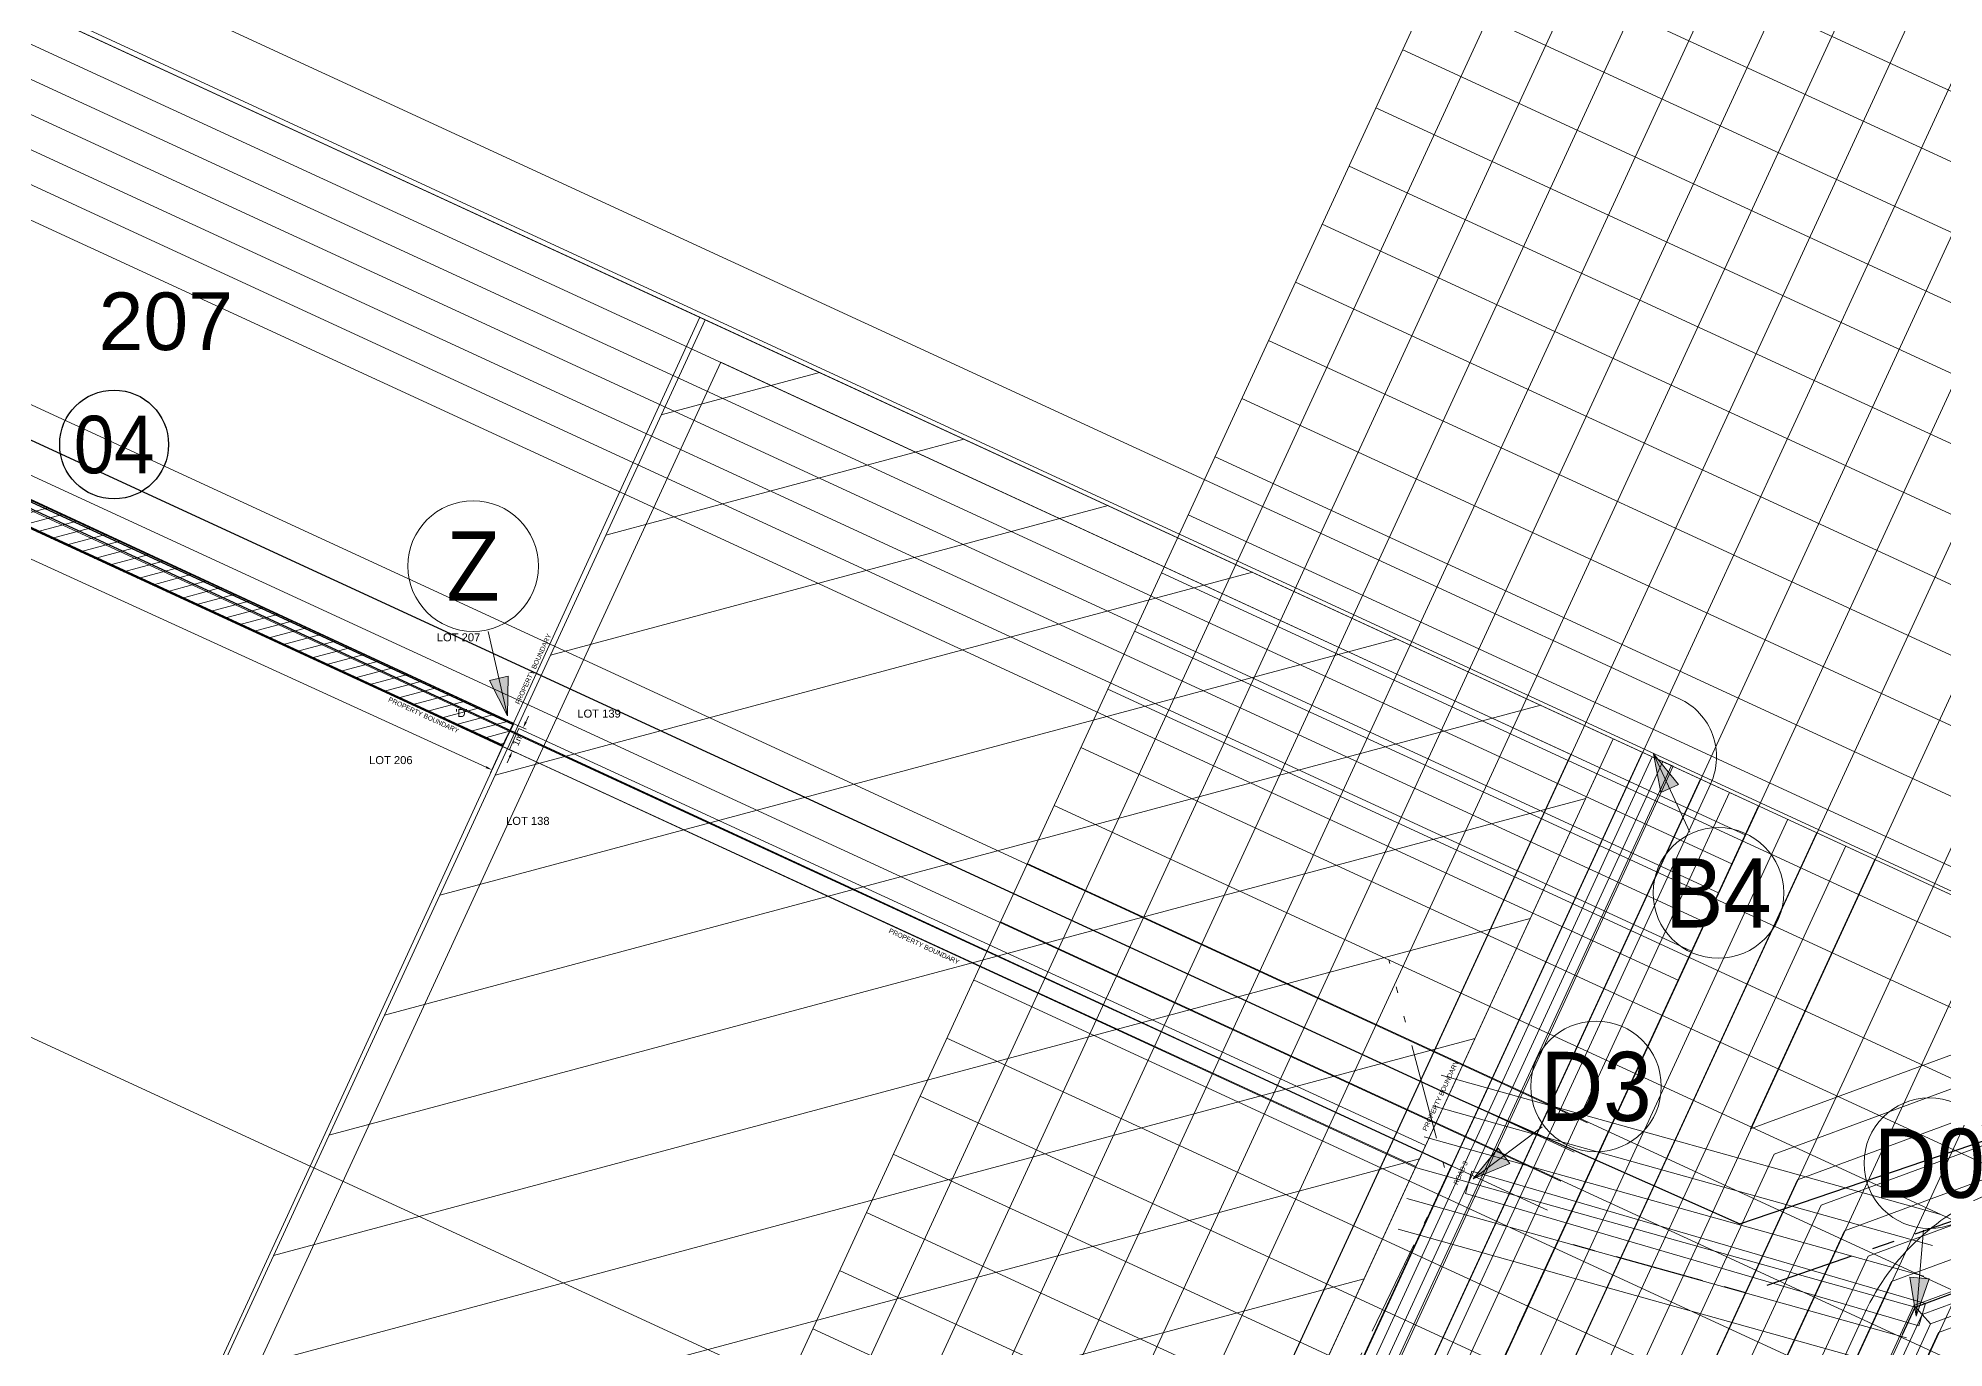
# Model space of a CAD drawing. Header units: metres. Extents: x 0 to 307451, y 0 to 6277344.
# Drawn here: x 305164.5 to 305224.1, y 6275284.5 to 6275325.4 of the extents above; entities that cross this region are included whole.
import ezdxf
from ezdxf.enums import TextEntityAlignment as Align

# ---------------------------------------------------------------- set-up
doc = ezdxf.new("R2010")
doc.units = ezdxf.units.M
doc.linetypes.add('Cable Exist UG', pattern=[7, 4, -1, 1, -1])
doc.linetypes.add('PHANTOMX2', pattern=[6.6, 3, -0.75, 0.2, -0.75, 0.2, -0.75, 0.2, -0.75])
doc.layers.get('0').update_dxf_attribs({"color": 6})
for name, color, linetype, lineweight in [('_User Miscellaneous1', 30, 'Continuous', 13), ('_User Miscellaneous2', 31, 'Continuous', 13), ('_User Miscellaneous3', 51, 'Continuous', 13), ('_User Miscellaneous9', 211, 'Continuous', 13), ('Cadastre Developer_SP_NEW', 92, 'Continuous', 15), ('Cadastre Land Parcels_SP_EXT', 118, 'Continuous', 15), ('Cadastre Roads_SP_NEW', 214, 'Continuous', 15)]:
    doc.layers.add(name, color=color, linetype=linetype, lineweight=lineweight)
doc.layers.add('_User Miscellaneous10', color=252, linetype='Continuous', lineweight=13, plot=False, transparency=0.75)
doc.layers.add('_User Miscellaneous12', color=252, linetype='Continuous', lineweight=13, plot=False, transparency=0.5)
for name, color, linetype in [('Duct_SP_NEW', 2, 'Continuous'), ('Mains_LV_New_T84', 2, 'Cable x'), ('UG_Details_SP_MISC', 7, 'Continuous')]:
    doc.layers.add(name, color=color, linetype=linetype)
doc.styles.add('ieISOCP', font='arial.ttf', dxfattribs={"height": 1.5})
doc.styles.get("Standard").update_dxf_attribs({"font": 'arial.ttf'})
doc.linetypes.add('Cable New UG', pattern='A,5.5,-0.01,["X",Standard,S=1.8,R=0,X=0,Y=-0.94],-1.7', length=7.21)
doc.linetypes.add('Cable x', pattern='A,4.5,-0.01,["X",Standard,S=1.25,R=0,X=0,Y=-0.65],-1.2', length=5.71)
doc.linetypes.add('IE Trench HV', pattern='A,4,-0.4,["/",Standard,S=2,R=0,X=0.25,Y=-1],-1.6', length=6)
doc.dimstyles.new('1.8mm_1_1000', dxfattribs={"dimtxt": 1.8, "dimasz": 2, "dimexe": 1, "dimexo": 3, "dimgap": 0.5, "dimtad": 0, "dimtoh": 1, "dimlfac": -1, "dimzin": 12, "dimdsep": 46, "dimtxsty": 'Standard', "dimcen": 1, "dimclrd": 256, "dimclre": 256, "dimclrt": 256, "dimazin": 3, "dimtfac": 1, "dimtmove": 0, "dimatfit": 3, "dimfxl": 1, "dimtolj": 1, "dimtzin": 0, "dimlwd": -1, "dimlwe": -1, "dimarcsym": 0})

# ---------------------------------------------------------------- blocks, each defined once
blk = doc.blocks.new('*U283')
at = {"transparency": 33554559}
for p, q in [((-50, 50), (50, 50)), ((-10, 50), (-10, -50)), ((-8, 50), (-8, -50)), ((-6, 50), (-6, -50)), ((-4, 50), (-4, -50)), ((-2, 50), (-2, -50)), ((0, 50), (0, -50)), ((2, 50), (2, -50)), ((4, 50), (4, -50)), ((6, 50), (6, -50)), ((8, 50), (8, -50)), ((10, 50), (10, -50)), ((12, 50), (12, -50)), ((14, 50), (14, -50)), ((16, 50), (16, -50)), ((18, 50), (18, -50)), ((20, 50), (20, -50)), ((22, 50), (22, -50)), ((24, 50), (24, -50)), ((26, 50), (26, -50)), ((28, 50), (28, -50)), ((30, 50), (30, -50)), ((32, 50), (32, -50)), ((34, 50), (34, -50)), ((36, 50), (36, -50)), ((38, 50), (38, -50)), ((40, 50), (40, -50)), ((-50, 48), (50, 48)), ((-50, 46), (50, 46)), ((-50, 44), (50, 44)), ((-50, 42), (50, 42)), ((-50, 40), (50, 40)), ((-50, 38), (50, 38)), ((-50, 36), (50, 36)), ((-50, 34), (50, 34)), ((-50, 32), (50, 32)), ((-50, 30), (50, 30)), ((-50, 28), (50, 28)), ((-50, 26), (50, 26)), ((-50, 24), (50, 24)), ((-50, 22), (50, 22)), ((-50, 20), (50, 20)), ((-50, 18), (50, 18))]:
    blk.add_line(p, q, dxfattribs=at)
blk = doc.blocks.new('*U295')
blk.add_circle((0, 0), 1.7)
at = {"width": 0.9}
blk.add_attdef('CODE', text='', height=1.8, dxfattribs=at).set_placement((0, 0), align=Align.MIDDLE_CENTER)
at = {"flags": 1}
blk.add_attdef('Z', (0, 0), '', height=0.2, dxfattribs=at)
blk = doc.blocks.new('*U338')
h = blk.add_hatch(color=256)
h.dxf.hatch_style = 1
h.paths.add_polyline_path([(-0.942, -2.859), (-1.402, -2.664), (-1.563, -3.682)])
blk.add_line((-1.563, -3.682), (-0.684, -1.611))
at = {"flags": 128}
blk.add_lwpolyline([(-0.942, -2.859), (-1.402, -2.664), (-1.563, -3.682), (-0.942, -2.859)], dxfattribs=at)
blk.add_circle((0, 0), 1.7)
at = {"width": 0.9}
blk.add_attdef('CODE', text='', height=1.8, dxfattribs=at).set_placement((0, 0), align=Align.MIDDLE_CENTER)
at = {"flags": 1}
blk.add_attdef('Z', (0, 0), '', height=0.2, dxfattribs=at)
blk = doc.blocks.new('*U339')
h = blk.add_hatch(color=256)
h.dxf.hatch_style = 1
h.paths.add_polyline_path([(1.499, -2.61), (1.047, -2.823), (1.697, -3.622)])
blk.add_line((1.697, -3.622), (0.743, -1.585))
at = {"flags": 128}
blk.add_lwpolyline([(1.499, -2.61), (1.047, -2.823), (1.697, -3.622), (1.499, -2.61)], dxfattribs=at)
blk.add_circle((0, 0), 1.7)
at = {"width": 0.9}
blk.add_attdef('CODE', text='', height=1.8, dxfattribs=at).set_placement((0, 0), align=Align.MIDDLE_CENTER)
at = {"flags": 1}
blk.add_attdef('Z', (0, 0), '', height=0.2, dxfattribs=at)
blk = doc.blocks.new('*U351')
h = blk.add_hatch(color=256)
h.dxf.hatch_style = 1
h.paths.add_polyline_path([(-2.601, 1.515), (-2.315, 1.925), (-3.277, 2.293)])
blk.add_line((-3.277, 2.293), (-1.434, 1.003))
at = {"flags": 128}
blk.add_lwpolyline([(-2.601, 1.515), (-2.315, 1.925), (-3.277, 2.293), (-2.601, 1.515)], dxfattribs=at)
blk.add_circle((0, 0), 1.7)
at = {"width": 0.9}
blk.add_attdef('CODE', text='', height=1.8, dxfattribs=at).set_placement((0, 0), align=Align.MIDDLE_CENTER)
at = {"flags": 1}
blk.add_attdef('Z', (0, 0), '', height=0.2, dxfattribs=at)
blk = doc.blocks.new('*D394')
at = {"layer": '_User Miscellaneous9', "transparency": 16777216}
for p, q in [((305179.37, 6275304.024), (305179.767, 6275303.84)), ((305179.76, 6275304.064), (305179.844, 6275304.246)), ((305179.035, 6275303.297), (305179.432, 6275303.114)), ((305179.257, 6275302.974), (305179.174, 6275302.793))]:
    blk.add_line(p, q, dxfattribs=at)
for points in [[(305179.73, 6275304.078), (305179.79, 6275304.05), (305179.676, 6275303.882)], [(305179.227, 6275302.988), (305179.288, 6275302.96), (305179.341, 6275303.156)]]:
    blk.add_solid(points, dxfattribs=at)
at = {"layer": '_User Miscellaneous9', "transparency": 16777216, "insert": (305179.509, 6275303.519), "char_height": 0.2, "attachment_point": 5, "rotation": 65.22944}
blk.add_mtext('\\A1;1m', dxfattribs=at)
blk = doc.blocks.new('*D395')
at = {"layer": '_User Miscellaneous9', "transparency": 16777216}
for p, q in [((305150.677, 6275316.269), (305150.304, 6275315.452)), ((305150.527, 6275315.46), (305162.463, 6275310)), ((305178.521, 6275302.655), (305164.193, 6275309.209)), ((305179.035, 6275303.297), (305178.662, 6275302.48))]:
    blk.add_line(p, q, dxfattribs=at)
for points in [[(305150.541, 6275315.49), (305150.513, 6275315.43), (305150.345, 6275315.543)], [(305178.535, 6275302.685), (305178.508, 6275302.624), (305178.703, 6275302.571)]]:
    blk.add_solid(points, dxfattribs=at)
at = {"layer": '_User Miscellaneous9', "transparency": 16777216, "insert": (305163.328, 6275309.604), "char_height": 0.2, "attachment_point": 5, "rotation": 335.41933}
blk.add_mtext('\\A1;31.18m', dxfattribs=at)
blk = doc.blocks.new('*U401')
h = blk.add_hatch(color=256)
h.dxf.hatch_style = 1
h.paths.add_polyline_path([(2.225, -2.027), (1.859, -2.368), (2.723, -2.93)])
blk.add_line((2.723, -2.93), (1.191, -1.282))
at = {"flags": 128}
blk.add_lwpolyline([(2.225, -2.027), (1.859, -2.368), (2.723, -2.93), (2.225, -2.027)], dxfattribs=at)
blk.add_circle((0, 0), 1.7)
at = {"width": 0.9}
blk.add_attdef('CODE', text='', height=1.8, dxfattribs=at).set_placement((0, 0), align=Align.MIDDLE_CENTER)
at = {"flags": 1}
blk.add_attdef('Z', (0, 0), '', height=0.2, dxfattribs=at)

msp = doc.modelspace()

# ---------------------------------------------------------------- hatches: boundary and pattern name
at = {"layer": '_User Miscellaneous3', "ltscale": 0.7, "transparency": 33554495}
h = msp.add_hatch(dxfattribs=at)
h.set_pattern_fill('ANSI31', color=256, angle=330)
h.paths.add_polyline_path([(305143.2275, 6275225.2912), (305185.3648, 6275316.6334), (305213.7369, 6275303.545), (305171.5996, 6275212.2028)])
at = {"layer": '_User Miscellaneous9', "transparency": 33554495}
h = msp.add_hatch(dxfattribs=at)
h.set_pattern_fill('ANSI31', color=256, scale=0.1, angle=330)
h.set_pattern_definition([(15, (-28.3191, 13.05537), (-0.08217504682, 0.306681449847), [])])
h.paths.add_polyline_path([(305179.0353, 6275303.2971), (305179.3693, 6275304.0246), (305151.0534, 6275317.087), (305150.7196, 6275316.36)])

# ---------------------------------------------------------------- linework, layer by layer
at = {"layer": '_User Miscellaneous1'}
for p, q in [((305179.5476, 6275303.8628), (305179.3971, 6275303.5357)), ((305207.8718, 6275290.8315), (305179.5476, 6275303.8628)), ((305179.2466, 6275303.2087), (305179.3971, 6275303.5357)), ((305207.5709, 6275290.1774), (305179.2466, 6275303.2087)), ((305201.3509, 6275273.4966), (305214.9537, 6275302.9837)), ((305202.0047, 6275273.195), (305215.6074, 6275302.6821)), ((305214.9537, 6275302.9837), (305215.2806, 6275302.8329)), ((305215.6074, 6275302.6821), (305215.2806, 6275302.8329)), ((305207.8718, 6275290.8315), (305207.7214, 6275290.5044)), ((305207.5709, 6275290.1774), (305207.7214, 6275290.5044)), ((305209.1148, 6275289.3401), (305209.2156, 6275289.6857)), ((305209.3164, 6275290.0313), (305209.2156, 6275289.6857)), ((305223.4881, 6275285.8977), (305209.3164, 6275290.0313)), ((305223.2865, 6275285.2065), (305209.1148, 6275289.3401)), ((305223.1229, 6275285.8383), (305230.0318, 6275288.3851)), ((305223.6517, 6275285.2659), (305230.001, 6275287.6064)), ((305221.1579, 6275281.5787), (305223.1229, 6275285.8383)), ((305223.1229, 6275285.8383), (305223.3873, 6275285.5521)), ((305223.2865, 6275285.2065), (305223.3873, 6275285.5521)), ((305223.4881, 6275285.8977), (305223.3873, 6275285.5521)), ((305223.6517, 6275285.2659), (305223.3873, 6275285.5521)), ((305221.8117, 6275281.2771), (305223.6517, 6275285.2659))]:
    msp.add_line(p, q, dxfattribs=at)
at = {"layer": '_User Miscellaneous10', "ltscale": 0.7, "flags": 128}
for points in [[(305155.2008, 6275330.5485), (305218.2771, 6275301.4506)], [(305154.7819, 6275329.6404), (305217.8582, 6275300.5426)], [(305154.363, 6275328.7324), (305217.4393, 6275299.6345)], [(305153.9441, 6275327.8243), (305217.0204, 6275298.7265)], [(305153.5252, 6275326.9163), (305216.6015, 6275297.8184)], [(305153.1063, 6275326.0083), (305216.1826, 6275296.9104)], [(305152.6875, 6275325.1002), (305215.7637, 6275296.0024)], [(305149.858, 6275320.6378), (305212.9343, 6275291.5399)], [(305149.4391, 6275319.7298), (305212.5154, 6275290.6319)], [(305149.0202, 6275318.8217), (305212.0965, 6275289.7239)], [(305148.6013, 6275317.9137), (305211.6776, 6275288.8158)], [(305143.2275, 6275225.2912), (305185.3648, 6275316.6334), (305213.7369, 6275303.545), (305171.5996, 6275212.2028), (305143.2275, 6275225.2912)], [(305213.7369, 6275303.545), (305171.5996, 6275212.2028), (305187.9443, 6275204.6628), (305224.636, 6275284.2006), (305229.9437, 6275286.1572), (305280.7938, 6275262.6994), (305282.7504, 6275257.3917), (305246.0587, 6275177.8539), (305262.4034, 6275170.3139), (305299.0951, 6275249.8517), (305304.4028, 6275251.8083), (305353.8273, 6275229.0082), (305356.273, 6275222.3735)], [(305214.6449, 6275303.1262), (305172.9265, 6275212.692), (305187.4551, 6275205.9897), (305223.9015, 6275284.9956), (305229.9865, 6275287.2387), (305281.5888, 6275263.4339), (305283.832, 6275257.3489), (305247.3856, 6275178.3431), (305261.9142, 6275171.6409), (305298.3606, 6275250.6467), (305304.4456, 6275252.8898), (305354.6223, 6275229.7427), (305357.2113, 6275222.7194)], [(305215.553, 6275302.7073), (305174.2535, 6275213.1811), (305186.966, 6275207.3167), (305223.167, 6275285.7906), (305230.0293, 6275288.3202), (305282.3838, 6275264.1684), (305284.9135, 6275257.3061), (305248.7126, 6275178.8322), (305261.4251, 6275172.9678), (305297.626, 6275251.4417), (305304.4883, 6275253.9714), (305355.4173, 6275230.4772), (305358.1496, 6275223.0653)], [(305216.461, 6275302.2884), (305175.5804, 6275213.6703), (305186.4768, 6275208.6436), (305222.4324, 6275286.5856), (305230.072, 6275289.4018), (305283.1789, 6275264.903), (305285.9951, 6275257.2634), (305250.0395, 6275179.3214), (305260.9359, 6275174.2947), (305296.8915, 6275252.2367), (305304.5311, 6275255.0529), (305356.2123, 6275231.2118), (305359.0879, 6275223.4112)], [(305217.369, 6275301.8695), (305176.9073, 6275214.1594), (305185.9877, 6275209.9705), (305221.6979, 6275287.3806), (305230.1148, 6275290.4833), (305283.9739, 6275265.6375), (305287.0766, 6275257.2206), (305251.3664, 6275179.8105), (305260.4468, 6275175.6217), (305296.157, 6275253.0317), (305304.5739, 6275256.1345), (305357.0073, 6275231.9463), (305360.0261, 6275223.7571)], [(305218.2771, 6275301.4506), (305178.2343, 6275214.6486), (305185.4986, 6275211.2975), (305220.9634, 6275288.1756), (305230.1576, 6275291.5649), (305284.7689, 6275266.372), (305288.1582, 6275257.1778), (305252.6933, 6275180.2997), (305259.9576, 6275176.9486), (305295.4225, 6275253.8267), (305304.6166, 6275257.216), (305357.8023, 6275232.6808), (305360.9644, 6275224.1029)], [(305219.1851, 6275301.0317), (305179.5612, 6275215.1377), (305185.0094, 6275212.6244), (305220.2288, 6275288.9706), (305230.2003, 6275292.6464), (305285.5639, 6275267.1066), (305289.2397, 6275257.1351), (305254.0203, 6275180.7888), (305259.4685, 6275178.2755), (305294.6879, 6275254.6217), (305304.6594, 6275258.2976), (305358.5973, 6275233.4153), (305361.9027, 6275224.4488)], [(305220.0932, 6275300.6128), (305180.8881, 6275215.6269), (305184.5203, 6275213.9513), (305219.4943, 6275289.7656), (305230.2431, 6275293.728), (305286.3589, 6275267.8411), (305290.3212, 6275257.0923), (305255.3472, 6275181.278), (305258.9793, 6275179.6024), (305293.9534, 6275255.4168), (305304.7022, 6275259.3791), (305359.3924, 6275234.1499), (305362.841, 6275224.7947)], [(305221.0012, 6275300.1939), (305182.215, 6275216.116), (305184.0311, 6275215.2782), (305218.7598, 6275290.5606), (305230.2859, 6275294.8095), (305287.1539, 6275268.5756), (305291.4028, 6275257.0495), (305256.6741, 6275181.7671), (305258.4902, 6275180.9294), (305293.2189, 6275256.2118), (305304.7449, 6275260.4607), (305360.1874, 6275234.8844), (305363.7793, 6275225.1406)], [(305221.9092, 6275299.775), (305218.0253, 6275291.3556), (305230.3286, 6275295.8911), (305287.9489, 6275269.3101), (305292.4843, 6275257.0068), (305304.7877, 6275261.5422), (305360.9824, 6275235.6189), (305364.7175, 6275225.4865)], [(305223.9737, 6275288.6801), (305208.3638, 6275293.0383)], [(305223.7048, 6275287.7169), (305208.0948, 6275292.0751)], [(305223.4359, 6275286.7537), (305207.8259, 6275291.1119)], [(305223.167, 6275285.7906), (305207.557, 6275290.1488)], [(305222.898, 6275284.8274), (305207.2881, 6275289.1856)], [(305222.6291, 6275283.8642), (305207.0192, 6275288.2224)]]:
    msp.add_lwpolyline(points, dxfattribs=at)
msp.add_lwpolyline([(305144.5544, 6275225.7804), (305185.8539, 6275315.3065), (305212.41, 6275303.0559), (305171.1105, 6275213.5297)], close=True, dxfattribs=at)
at = {"layer": '_User Miscellaneous10', "color": 4, "ltscale": 0.7, "flags": 128}
msp.add_lwpolyline([(305215.2806, 6275302.8329), (305173.8554, 6275213.0344), (305187.1127, 6275206.9186), (305223.3873, 6275285.5521), (305230.0164, 6275287.9958), (305282.1453, 6275263.9481), (305284.589, 6275257.319), (305248.3145, 6275178.6855), (305261.5718, 6275172.5697), (305297.8464, 6275251.2032), (305304.4755, 6275253.6469), (305355.1788, 6275230.2569), (305358.4582, 6275221.3607)], dxfattribs=at)
at = {"layer": '_User Miscellaneous10', "color": 2, "linetype": 'PHANTOMX2', "flags": 128}
msp.add_lwpolyline([(305203.3514, 6275279.0835), (305208.5326, 6275289.8764), (305206.7244, 6275296.6388)], dxfattribs=at)
at = {"layer": '_User Miscellaneous9', "ltscale": 0.7}
for p, q in [((305179.3698, 6275304.0239), (305151.0551, 6275317.0889)), ((305179.0346, 6275303.2975), (305150.7199, 6275316.3625)), ((305179.3698, 6275304.0239), (305179.2022, 6275303.6607)), ((305179.0346, 6275303.2975), (305179.2022, 6275303.6607))]:
    msp.add_line(p, q, dxfattribs=at)
at = {"layer": '_User Miscellaneous9', "ltscale": 0.5, "transparency": 33554687, "flags": 128}
for points in [[(305185.1935, 6275316.7125), (305179.0387, 6275303.3046), (305173.0188, 6275290.1903), (305167.4452, 6275278.0484), (305161.6838, 6275265.4975), (305155.5303, 6275252.0924), (305149.9567, 6275239.9505), (305143.2275, 6275225.2912), (305143.2184, 6275225.2713)], [(305150.7275, 6275316.3649), (305179.0387, 6275303.3046), (305207.557, 6275290.1488)], [(305171.5996, 6275212.2028), (305178.3563, 6275226.8495), (305183.9526, 6275238.9808), (305190.1313, 6275252.3744), (305195.9161, 6275264.9144), (305201.5125, 6275277.0458), (305207.557, 6275290.1488), (305213.7369, 6275303.545)]]:
    msp.add_lwpolyline(points, dxfattribs=at)
at = {"layer": 'Cadastre Developer_SP_NEW', "linetype": 'Continuous'}
msp.add_lwpolyline([(305395.188, 6275308.35), (305025.182, 6275475.533), (304990.1501, 6275406.6883), (305362.1375, 6275235.0861), (305395.188, 6275308.35)], close=True, dxfattribs=at)
at = {"layer": 'Cadastre Developer_SP_NEW', "ltscale": 0.5, "transparency": 33554687, "flags": 128}
for points in [[(305362.1375, 6275235.0861), (305213.7369, 6275303.545), (305185.1935, 6275316.7125), (305156.9074, 6275329.7612), (305140.5627, 6275337.3012), (305115.0655, 6275349.0634), (305064.222, 6275372.5181), (305044.4015, 6275381.6615), (304990.1501, 6275406.6883)], [(305185.1935, 6275316.7125), (305179.0387, 6275303.3046), (305173.0188, 6275290.1903), (305167.4452, 6275278.0484), (305161.6838, 6275265.4975), (305155.5303, 6275252.0924), (305149.9567, 6275239.9505), (305143.2275, 6275225.2912), (305143.2184, 6275225.2713)], [(305150.7275, 6275316.3649), (305179.0387, 6275303.3046), (305207.557, 6275290.1488)], [(305144.6829, 6275303.2619), (305173.0188, 6275290.1903), (305201.5125, 6275277.0458)], [(305171.5996, 6275212.2028), (305178.3563, 6275226.8495), (305183.9526, 6275238.9808), (305190.1313, 6275252.3744), (305195.9161, 6275264.9144), (305201.5125, 6275277.0458), (305207.557, 6275290.1488), (305213.7369, 6275303.545)]]:
    msp.add_lwpolyline(points, dxfattribs=at)
at = {"layer": 'Cadastre Land Parcels_SP_EXT', "linetype": 'Continuous'}
for points in [[(305395.188, 6275308.35), (305025.182, 6275475.533), (304989.289, 6275407.454), (305361.498, 6275235.346), (305395.188, 6275308.35)], [(305361.498, 6275235.346), (304989.289, 6275407.454), (304941.588, 6275316.977), (305319.214, 6275143.722), (305361.498, 6275235.346)]]:
    msp.add_lwpolyline(points, close=True, dxfattribs=at)
at = {"layer": 'Cadastre Roads_SP_NEW', "ltscale": 0.03}
for points in [[(305153.8654, 6275331.1645, -0.4142136), (305156.5193, 6275332.1428), (305215.8005, 6275304.7956, -0.4142136), (305216.7788, 6275302.1418)], [(305249.1006, 6275176.4507), (305285.7923, 6275255.9884, 0.4142136), (305282.1971, 6275265.7413), (305231.347, 6275289.1991, 0.4142136), (305221.5941, 6275285.6038), (305184.9024, 6275206.0661)]]:
    msp.add_lwpolyline(points, format="xyb", dxfattribs=at)
msp.add_lwpolyline([(305216.7788, 6275302.1418), (305174.6415, 6275210.7995)], dxfattribs=at)
at = {"layer": 'Duct_SP_NEW', "ltscale": 0.7}
for p, q in [((305179.3718, 6275304.0229), (305151.0791, 6275317.1391)), ((305179.0353, 6275303.2971), (305150.7426, 6275316.4133)), ((305179.3718, 6275304.0229), (305179.2036, 6275303.66)), ((305179.0353, 6275303.2971), (305179.2036, 6275303.66))]:
    msp.add_line(p, q, dxfattribs=at)
at = {"layer": 'Mains_LV_New_T84', "color": 6, "linetype": 'Cable New UG', "ltscale": 0.7, "flags": 128}
msp.add_lwpolyline([(305133.9977, 6275318.2956), (305137.2527, 6275325.3515), (305150.2376, 6275319.3614), (305209.0388, 6275292.2357), (305217.6864, 6275288.3895), (305230.2003, 6275292.6464), (305261.696, 6275278.1171, -0.3632534), (305265.9812, 6275276.1403), (305285.5639, 6275267.1066), (305289.2397, 6275257.1351), (305283.3942, 6275244.4636), (305283.3942, 6275244.4636), (305283.0828, 6275243.7885), (305280.3677, 6275245.041, 0.7241484), (305278.5516, 6275245.8788), (305273.1034, 6275248.3921), (305273.9411, 6275250.2082), (305259.4125, 6275256.9104), (305257.737, 6275253.2782), (305259.5531, 6275252.4405)], format="xyb", dxfattribs=at)
at = {"layer": 'Mains_LV_New_T84', "color": 4, "linetype": 'Cable New UG', "ltscale": 0.7, "flags": 128}
msp.add_lwpolyline([(305143.9141, 6275306.3698), (305149.1544, 6275317.7295), (305208.6811, 6275290.1982), (305205.3, 6275282.8688), (305203.1075, 6275282.8907), (305201.3954, 6275279.1793), (305202.313, 6275276.8095)], dxfattribs=at)
at = {"layer": 'Mains_LV_New_T84', "color": 5, "linetype": 'Cable Exist UG', "ltscale": 0.7, "flags": 128}
for points in [[(305261.57, 6275275.9727), (305230.1148, 6275290.4833), (305217.8645, 6275286.2327), (305212.0108, 6275287.8671), (305209.2313, 6275281.8417), (305205.6162, 6275281.8832), (305205.388, 6275281.3886)], [(305214.5624, 6275267.1382), (305223.167, 6275285.7906), (305230.0293, 6275288.3202), (305259.541, 6275274.7064)]]:
    msp.add_lwpolyline(points, dxfattribs=at)
at = {"layer": 'UG_Details_SP_MISC', "transparency": 33554687}
for p, q in [((305179.3544, 6275303.9869), (305151.0424, 6275317.0476)), ((305179.0528, 6275303.3331), (305150.7408, 6275316.3938)), ((305179.3544, 6275303.9869), (305179.2036, 6275303.66)), ((305179.0528, 6275303.3331), (305179.2036, 6275303.66))]:
    msp.add_line(p, q, dxfattribs=at)

# ---------------------------------------------------------------- block references
at = {"layer": '_User Miscellaneous12', "color": 2, "linetype": 'PHANTOMX2', "rotation": 65.23559500525579}
msp.add_blockref('*U283', (305238.3169, 6275273.2497), dxfattribs=at)
at = {"layer": '_User Miscellaneous2'}
ref = msp.add_blockref('*U401', (305178.1153, 6275308.9381), dxfattribs=dict(at, xscale=1.2, yscale=1.2, zscale=1.2, rotation=329.9999999999999))
ref.add_attrib('CODE', 'Z', dxfattribs={"layer": '0', "height": 2.16, "width": 0.9}).set_placement((305178.1153, 6275308.9381), align=Align.MIDDLE_CENTER)
ref = msp.add_blockref('*U351', (305217.0204, 6275298.7265), dxfattribs=dict(at, xscale=1.2, yscale=1.2, zscale=1.2, rotation=329.9999999999999))
ref.add_attrib('CODE', 'B4', dxfattribs={"layer": '0', "height": 2.16, "width": 0.9}).set_placement((305217.0204, 6275298.7265), align=Align.MIDDLE_CENTER)
ref = msp.add_blockref('*U338', (305213.1968, 6275292.6832), dxfattribs=dict(at, xscale=1.2, yscale=1.2, zscale=1.2, rotation=329.9999999999999))
ref.add_attrib('CODE', 'D3', dxfattribs={"layer": '0', "height": 2.16, "width": 0.9}).set_placement((305213.1968, 6275292.6832), align=Align.MIDDLE_CENTER)
ref = msp.add_blockref('*U339', (305223.6101, 6275290.2823), dxfattribs=dict(at, xscale=1.2, yscale=1.2, zscale=1.2, rotation=329.9999999999999))
ref.add_attrib('CODE', 'D0', dxfattribs={"layer": '0', "height": 2.16, "width": 0.9}).set_placement((305223.6101, 6275290.2823), align=Align.MIDDLE_CENTER)
at = {"layer": 'Duct_SP_NEW'}
msp.add_blockref('*U295', (305166.8974, 6275312.7356), dxfattribs=at).add_auto_attribs({'CODE': '04'})

# ---------------------------------------------------------------- texts
at = {"layer": '_User Miscellaneous9', "color": 7}
for s, p in [('LOT 207', (305176.9793, 6275306.5871)), ('LOT 139', (305181.3696, 6275304.2043)), ('LOT 206', (305174.8642, 6275302.7515)), ('LOT 138', (305179.1437, 6275300.8525))]:
    msp.add_text(s, height=0.25, dxfattribs=at).set_placement(p)
at = {"layer": '_User Miscellaneous9', "color": 7, "char_height": 0.15, "attachment_point": 5}
for s, insert, rotation in [('PROPERTY BOUNDARY', (305179.9927, 6275305.7224), 65.223321), ('PROPERTY BOUNDARY', (305176.5686, 6275304.281), 335.223321), ('PROPERTY BOUNDARY', (305192.2042, 6275297.0579), 335.223321), ('PROPERTY BOUNDARY', (305208.3391, 6275292.3923), 65.223321), ('ROAD 3', (305208.9676, 6275289.979), 65.223321)]:
    msp.add_mtext(s, dxfattribs=dict(at, insert=insert, rotation=rotation))
at = {"layer": '_User Miscellaneous9', "color": 6, "linetype": 'IE Trench HV', "transparency": 33554687, "insert": (305177.5604, 6275304.4722), "char_height": 0.25, "width": 0.332361, "attachment_point": 1, "style": 'ieISOCP'}
msp.add_mtext("'D'", dxfattribs=at)
at = {"layer": 'Cadastre Developer_SP_NEW', "linetype": 'Continuous', "lineweight": -3, "insert": (305168.1643, 6275316.5724), "char_height": 1.8, "width": 10.368635, "attachment_point": 5}
msp.add_mtext('{\\fSwis721 BT|b0|i0|c0|p34; 207}', dxfattribs=at)

# ---------------------------------------------------------------- dimensions: what is measured, and where the dimension line sits
at = {"layer": '_User Miscellaneous9', "transparency": 33554585}
for base, p1, p2, angle, text, picture, middle in [((305150.3452, 6275315.5433), (305179.0769, 6275303.3881), (305150.7187, 6275316.3599), 155.419326, '31.18m', '*D395', (305163.3283, 6275309.6044)), ((305179.6764, 6275303.8824), (305178.9442, 6275303.3392), (305179.2793, 6275304.0656), 65.229438, '1m', '*D394', (305179.5088, 6275303.5192))]:
    dim = msp.add_linear_dim(base=base, p1=p1, p2=p2, angle=angle, text=text, dimstyle='1.8mm_1_1000', override={"dimtxt": 0.2, "dimasz": 0.2, "dimexe": 0.1, "dimexo": 0.1, "dimtofl": 0}, dxfattribs=at)
    dim.commit()
    dim.dimension.update_dxf_attribs({"geometry": picture, "text_midpoint": middle, "dimtype": 161})

doc.saveas('drawing.dxf')
